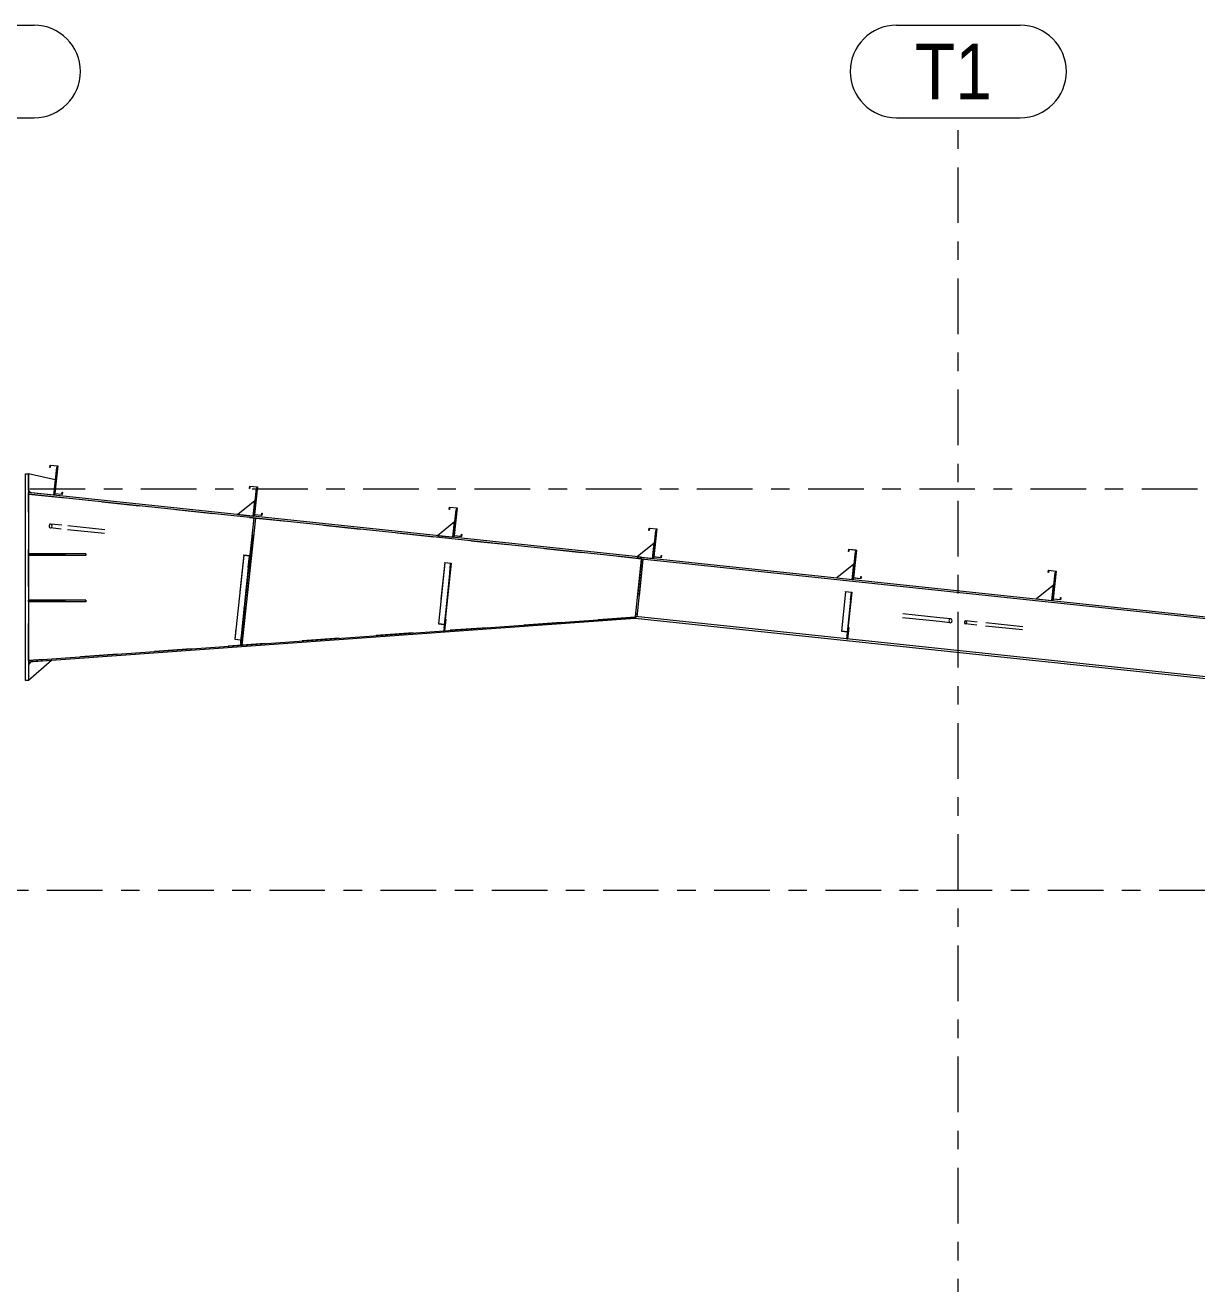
# Model space of a CAD drawing. Header units: millimetres. Extents: x -619 to 204, y -351 to 223.
# Drawn here: x -200.5 to -137.3, y -136.2 to -68.3 of the extents above; entities that cross this region are included whole.
import ezdxf

# ---------------------------------------------------------------- set-up
doc = ezdxf.new("R2010")
doc.units = ezdxf.units.MM
for name, pattern in [('XKITLINE00', [0]), ('XKITLINE02', [4, 2, -2]), ('XKITLINE03', [6, 3, -1, 1, -1])]:
    doc.linetypes.add(name, pattern=pattern)
doc.layers.add('Part', color=2, linetype='Continuous', lineweight=0)
doc.layers.add('S-grid', color=1, linetype='Continuous', lineweight=0)
doc.styles.add('ARIAL', font='ARIAL.TTF')

# ---------------------------------------------------------------- blocks, each defined once
blk = doc.blocks.new('*A83')
at = {"layer": 'Part'}
blk.add_hatch(color=3, dxfattribs=at).paths.add_polyline_path([(-198.512, -93.615), (-198.501, -93.506), (-198.486, -93.507), (-198.499, -93.632), (-198.913, -93.588), (-198.756, -92.095), (-199.14, -92.054), (-199.152, -92.163), (-199.167, -92.162), (-199.154, -92.038), (-198.739, -92.081), (-198.897, -93.575)], flags=17)
blk = doc.blocks.new('*A84')
at = {"layer": 'Part'}
blk.add_hatch(color=3, dxfattribs=at).paths.add_polyline_path([(-198.512, -93.615), (-198.501, -93.506), (-198.486, -93.507), (-198.499, -93.632), (-198.913, -93.588), (-198.756, -92.095), (-199.14, -92.054), (-199.152, -92.163), (-199.167, -92.162), (-199.154, -92.038), (-198.739, -92.081), (-198.897, -93.575)], flags=17)
blk = doc.blocks.new('*A85')
at = {"layer": 'Part'}
blk.add_hatch(color=3, dxfattribs=at).paths.add_polyline_path([(-187.739, -94.752), (-187.727, -94.642), (-187.712, -94.644), (-187.725, -94.768), (-188.14, -94.724), (-187.982, -93.231), (-188.367, -93.19), (-188.378, -93.3), (-188.393, -93.298), (-188.38, -93.174), (-187.966, -93.218), (-188.123, -94.711)], flags=17)
blk = doc.blocks.new('*A86')
at = {"layer": 'Part'}
blk.add_hatch(color=3, dxfattribs=at).paths.add_polyline_path([(-187.739, -94.752), (-187.727, -94.642), (-187.712, -94.644), (-187.725, -94.768), (-188.14, -94.724), (-187.982, -93.231), (-188.367, -93.19), (-188.378, -93.3), (-188.393, -93.298), (-188.38, -93.174), (-187.966, -93.218), (-188.123, -94.711)], flags=17)
blk = doc.blocks.new('*A87')
at = {"layer": 'Part'}
blk.add_hatch(color=3, dxfattribs=at).paths.add_polyline_path([(-176.965, -95.888), (-176.954, -95.778), (-176.939, -95.78), (-176.952, -95.904), (-177.366, -95.861), (-177.209, -94.367), (-177.593, -94.327), (-177.605, -94.436), (-177.62, -94.435), (-177.607, -94.31), (-177.192, -94.354), (-177.35, -95.847)], flags=17)
blk = doc.blocks.new('*A88')
at = {"layer": 'Part'}
blk.add_hatch(color=3, dxfattribs=at).paths.add_polyline_path([(-176.965, -95.888), (-176.954, -95.778), (-176.939, -95.78), (-176.952, -95.904), (-177.366, -95.861), (-177.209, -94.367), (-177.593, -94.327), (-177.605, -94.436), (-177.62, -94.435), (-177.607, -94.31), (-177.192, -94.354), (-177.35, -95.847)], flags=17)
blk = doc.blocks.new('*A89')
at = {"layer": 'Part'}
blk.add_hatch(color=3, dxfattribs=at).paths.add_polyline_path([(-166.192, -97.024), (-166.18, -96.915), (-166.165, -96.916), (-166.178, -97.041), (-166.593, -96.997), (-166.435, -95.504), (-166.82, -95.463), (-166.831, -95.572), (-166.846, -95.571), (-166.833, -95.447), (-166.419, -95.49), (-166.576, -96.984)], flags=17)
blk = doc.blocks.new('*A90')
at = {"layer": 'Part'}
blk.add_hatch(color=3, dxfattribs=at).paths.add_polyline_path([(-166.192, -97.024), (-166.18, -96.915), (-166.165, -96.916), (-166.178, -97.041), (-166.593, -96.997), (-166.435, -95.504), (-166.82, -95.463), (-166.831, -95.572), (-166.846, -95.571), (-166.833, -95.447), (-166.419, -95.49), (-166.576, -96.984)], flags=17)
blk = doc.blocks.new('*A91')
at = {"layer": 'Part'}
blk.add_hatch(color=3, dxfattribs=at).paths.add_polyline_path([(-155.418, -98.161), (-155.406, -98.051), (-155.392, -98.053), (-155.405, -98.177), (-155.819, -98.133), (-155.662, -96.64), (-156.046, -96.599), (-156.058, -96.709), (-156.073, -96.707), (-156.059, -96.583), (-155.645, -96.627), (-155.803, -98.12)], flags=17)
blk = doc.blocks.new('*A92')
at = {"layer": 'Part'}
blk.add_hatch(color=3, dxfattribs=at).paths.add_polyline_path([(-155.418, -98.161), (-155.406, -98.051), (-155.392, -98.053), (-155.405, -98.177), (-155.819, -98.133), (-155.662, -96.64), (-156.046, -96.599), (-156.058, -96.709), (-156.073, -96.707), (-156.059, -96.583), (-155.645, -96.627), (-155.803, -98.12)], flags=17)
blk = doc.blocks.new('*A93')
at = {"layer": 'Part'}
blk.add_hatch(color=3, dxfattribs=at).paths.add_polyline_path([(-144.644, -99.297), (-144.633, -99.188), (-144.618, -99.189), (-144.631, -99.313), (-145.045, -99.27), (-144.888, -97.776), (-145.272, -97.736), (-145.284, -97.845), (-145.299, -97.844), (-145.286, -97.719), (-144.871, -97.763), (-145.029, -99.256)], flags=17)
blk = doc.blocks.new('*A94')
at = {"layer": 'Part'}
blk.add_hatch(color=3, dxfattribs=at).paths.add_polyline_path([(-144.644, -99.297), (-144.633, -99.188), (-144.618, -99.189), (-144.631, -99.313), (-145.045, -99.27), (-144.888, -97.776), (-145.272, -97.736), (-145.284, -97.845), (-145.299, -97.844), (-145.286, -97.719), (-144.871, -97.763), (-145.029, -99.256)], flags=17)
blk = doc.blocks.new('*A106')
at = {"layer": 'Part'}
blk.add_hatch(color=3, dxfattribs=at).paths.add_polyline_path([(-156.233, -98.881), (-156.231, -98.86), (-155.899, -98.895), (-155.944, -99.315), (-155.96, -99.314), (-155.918, -98.915)], flags=17)
blk = doc.blocks.new('*A107')
at = {"layer": 'Part'}
blk.add_hatch(color=3, dxfattribs=at).paths.add_polyline_path([(-188.707, -96.923), (-188.703, -96.891), (-188.372, -96.926), (-188.44, -97.571), (-188.457, -97.569), (-188.392, -96.956)], flags=17)
blk = doc.blocks.new('*A108')
at = {"layer": 'Part'}
blk.add_hatch(color=3, dxfattribs=at).paths.add_polyline_path([(-177.855, -97.321), (-177.853, -97.295), (-177.521, -97.33), (-177.576, -97.851), (-177.593, -97.849), (-177.54, -97.354)], flags=17)
blk = doc.blocks.new('*A647')
at = {"layer": 'S-grid', "color": 1, "linetype": 'XKITLINE03', "lineweight": 0}
blk.add_line((-290.252, -93.321), (-114.222, -93.321), dxfattribs=at)
blk = doc.blocks.new('*A648')
at = {"layer": 'S-grid', "color": 1, "linetype": 'XKITLINE03', "lineweight": 0}
blk.add_line((-559.32, -114.988), (26.403, -114.988), dxfattribs=at)
blk = doc.blocks.new('*A654')
at = {"layer": 'Part', "color": 7, "linetype": 'XKITLINE02', "lineweight": 0}
for p, q in [((-200.32, -102.588), (-200.32, -93.607)), ((-200.32, -93.607), (-167.246, -97.096)), ((-167.246, -97.096), (-167.578, -100.244)), ((-167.593, -100.245), (-200.32, -102.588))]:
    blk.add_line(p, q, dxfattribs=at)
at = {"layer": 'Part', "color": 2, "linetype": 'XKITLINE00', "lineweight": 0}
blk.add_line((-167.578, -100.244), (-167.593, -100.245), dxfattribs=at)
blk = doc.blocks.new('*A655')
at = {"layer": 'Part', "color": 2, "linetype": 'XKITLINE00', "lineweight": 0}
for p, q in [((-200.32, -93.607), (-200.312, -93.524)), ((-167.246, -97.096), (-200.32, -93.607)), ((-167.238, -97.013), (-200.312, -93.524)), ((-167.238, -97.013), (-167.246, -97.096))]:
    blk.add_line(p, q, dxfattribs=at)
blk = doc.blocks.new('*A656')
at = {"layer": 'Part', "color": 2, "linetype": 'XKITLINE00', "lineweight": 0}
for p, q in [((-200.32, -102.588), (-167.593, -100.245)), ((-167.587, -100.328), (-200.314, -102.671)), ((-167.593, -100.245), (-167.587, -100.328)), ((-200.32, -102.588), (-200.314, -102.671))]:
    blk.add_line(p, q, dxfattribs=at)
blk = doc.blocks.new('*A914')
at = {"layer": 'Part', "color": 7, "linetype": 'XKITLINE02', "lineweight": 0}
for p, q in [((-167.249, -97.121), (-167.576, -100.22)), ((-167.246, -97.096), (-167.238, -97.013)), ((-94.604, -104.674), (-94.953, -107.989)), ((-102.31, -107.213), (-102.641, -107.178)), ((-102.298, -107.105), (-102.63, -107.07))]:
    blk.add_line(p, q, dxfattribs=at)
at = {"layer": 'Part', "color": 2, "linetype": 'XKITLINE00', "lineweight": 0}
for p, q in [((-167.246, -97.096), (-167.249, -97.121)), ((-94.615, -104.782), (-167.249, -97.121)), ((-167.238, -97.013), (-94.604, -104.674)), ((-167.576, -100.22), (-167.587, -100.328)), ((-102.641, -107.178), (-167.587, -100.328)), ((-102.63, -107.07), (-167.576, -100.22)), ((-94.953, -107.989), (-102.31, -107.213)), ((-94.942, -107.881), (-102.298, -107.105))]:
    blk.add_line(p, q, dxfattribs=at)
blk = doc.blocks.new('*A921')
at = {"layer": 'Part', "color": 2, "linetype": 'XKITLINE00', "lineweight": 0}
for p, q in [((-199.167, -92.162), (-199.154, -92.038)), ((-199.152, -92.163), (-199.167, -92.162)), ((-199.154, -92.038), (-198.739, -92.081)), ((-199.14, -92.054), (-199.152, -92.163)), ((-198.756, -92.095), (-199.14, -92.054)), ((-198.913, -93.588), (-198.756, -92.095)), ((-198.739, -92.081), (-198.897, -93.575)), ((-198.499, -93.632), (-198.913, -93.588)), ((-198.897, -93.575), (-198.512, -93.615)), ((-198.512, -93.615), (-198.501, -93.506)), ((-198.501, -93.506), (-198.486, -93.507)), ((-198.486, -93.507), (-198.499, -93.632))]:
    blk.add_line(p, q, dxfattribs=at)
blk = doc.blocks.new('*A922')
at = {"layer": 'Part', "color": 2, "linetype": 'XKITLINE00', "lineweight": 0}
for p, q in [((-199.167, -92.162), (-199.154, -92.038)), ((-199.152, -92.163), (-199.167, -92.162)), ((-199.154, -92.038), (-198.739, -92.081)), ((-199.14, -92.054), (-199.152, -92.163)), ((-198.756, -92.095), (-199.14, -92.054)), ((-198.913, -93.588), (-198.756, -92.095)), ((-198.739, -92.081), (-198.897, -93.575)), ((-198.499, -93.632), (-198.913, -93.588)), ((-198.897, -93.575), (-198.512, -93.615)), ((-198.512, -93.615), (-198.501, -93.506)), ((-198.501, -93.506), (-198.486, -93.507)), ((-198.486, -93.507), (-198.499, -93.632))]:
    blk.add_line(p, q, dxfattribs=at)
blk = doc.blocks.new('*A923')
at = {"layer": 'Part', "color": 2, "linetype": 'XKITLINE00', "lineweight": 0}
for p, q in [((-188.393, -93.298), (-188.38, -93.174)), ((-188.378, -93.3), (-188.393, -93.298)), ((-188.38, -93.174), (-187.966, -93.218)), ((-188.367, -93.19), (-188.378, -93.3)), ((-187.982, -93.231), (-188.367, -93.19)), ((-188.14, -94.724), (-187.982, -93.231)), ((-187.966, -93.218), (-188.123, -94.711)), ((-187.725, -94.768), (-188.14, -94.724)), ((-188.123, -94.711), (-187.739, -94.752)), ((-187.739, -94.752), (-187.727, -94.642)), ((-187.727, -94.642), (-187.712, -94.644)), ((-187.712, -94.644), (-187.725, -94.768))]:
    blk.add_line(p, q, dxfattribs=at)
blk = doc.blocks.new('*A924')
at = {"layer": 'Part', "color": 2, "linetype": 'XKITLINE00', "lineweight": 0}
for p, q in [((-188.393, -93.298), (-188.38, -93.174)), ((-188.378, -93.3), (-188.393, -93.298)), ((-188.38, -93.174), (-187.966, -93.218)), ((-188.367, -93.19), (-188.378, -93.3)), ((-187.982, -93.231), (-188.367, -93.19)), ((-188.14, -94.724), (-187.982, -93.231)), ((-187.966, -93.218), (-188.123, -94.711)), ((-187.725, -94.768), (-188.14, -94.724)), ((-188.123, -94.711), (-187.739, -94.752)), ((-187.739, -94.752), (-187.727, -94.642)), ((-187.727, -94.642), (-187.712, -94.644)), ((-187.712, -94.644), (-187.725, -94.768))]:
    blk.add_line(p, q, dxfattribs=at)
blk = doc.blocks.new('*A925')
at = {"layer": 'Part', "color": 2, "linetype": 'XKITLINE00', "lineweight": 0}
for p, q in [((-177.62, -94.435), (-177.607, -94.31)), ((-177.607, -94.31), (-177.192, -94.354)), ((-177.593, -94.327), (-177.605, -94.436)), ((-177.209, -94.367), (-177.593, -94.327)), ((-177.366, -95.861), (-177.209, -94.367)), ((-177.192, -94.354), (-177.35, -95.847)), ((-177.605, -94.436), (-177.62, -94.435)), ((-176.965, -95.888), (-176.954, -95.778)), ((-176.954, -95.778), (-176.939, -95.78)), ((-176.939, -95.78), (-176.952, -95.904)), ((-176.952, -95.904), (-177.366, -95.861)), ((-177.35, -95.847), (-176.965, -95.888))]:
    blk.add_line(p, q, dxfattribs=at)
blk = doc.blocks.new('*A926')
at = {"layer": 'Part', "color": 2, "linetype": 'XKITLINE00', "lineweight": 0}
for p, q in [((-177.62, -94.435), (-177.607, -94.31)), ((-177.607, -94.31), (-177.192, -94.354)), ((-177.593, -94.327), (-177.605, -94.436)), ((-177.209, -94.367), (-177.593, -94.327)), ((-177.366, -95.861), (-177.209, -94.367)), ((-177.192, -94.354), (-177.35, -95.847)), ((-177.605, -94.436), (-177.62, -94.435)), ((-176.965, -95.888), (-176.954, -95.778)), ((-176.954, -95.778), (-176.939, -95.78)), ((-176.939, -95.78), (-176.952, -95.904)), ((-176.952, -95.904), (-177.366, -95.861)), ((-177.35, -95.847), (-176.965, -95.888))]:
    blk.add_line(p, q, dxfattribs=at)
blk = doc.blocks.new('*A927')
at = {"layer": 'Part', "color": 2, "linetype": 'XKITLINE00', "lineweight": 0}
for p, q in [((-166.846, -95.571), (-166.833, -95.447)), ((-166.831, -95.572), (-166.846, -95.571)), ((-166.833, -95.447), (-166.419, -95.49)), ((-166.82, -95.463), (-166.831, -95.572)), ((-166.435, -95.504), (-166.82, -95.463)), ((-166.593, -96.997), (-166.435, -95.504)), ((-166.419, -95.49), (-166.576, -96.984)), ((-166.178, -97.041), (-166.593, -96.997)), ((-166.576, -96.984), (-166.192, -97.024)), ((-166.192, -97.024), (-166.18, -96.915)), ((-166.18, -96.915), (-166.165, -96.916)), ((-166.165, -96.916), (-166.178, -97.041))]:
    blk.add_line(p, q, dxfattribs=at)
blk = doc.blocks.new('*A928')
at = {"layer": 'Part', "color": 2, "linetype": 'XKITLINE00', "lineweight": 0}
for p, q in [((-166.846, -95.571), (-166.833, -95.447)), ((-166.831, -95.572), (-166.846, -95.571)), ((-166.833, -95.447), (-166.419, -95.49)), ((-166.82, -95.463), (-166.831, -95.572)), ((-166.435, -95.504), (-166.82, -95.463)), ((-166.593, -96.997), (-166.435, -95.504)), ((-166.419, -95.49), (-166.576, -96.984)), ((-166.178, -97.041), (-166.593, -96.997)), ((-166.576, -96.984), (-166.192, -97.024)), ((-166.192, -97.024), (-166.18, -96.915)), ((-166.18, -96.915), (-166.165, -96.916)), ((-166.165, -96.916), (-166.178, -97.041))]:
    blk.add_line(p, q, dxfattribs=at)
blk = doc.blocks.new('*A929')
at = {"layer": 'Part', "color": 2, "linetype": 'XKITLINE00', "lineweight": 0}
for p, q in [((-156.073, -96.707), (-156.059, -96.583)), ((-156.058, -96.709), (-156.073, -96.707)), ((-156.059, -96.583), (-155.645, -96.627)), ((-156.046, -96.599), (-156.058, -96.709)), ((-155.662, -96.64), (-156.046, -96.599)), ((-155.819, -98.133), (-155.662, -96.64)), ((-155.645, -96.627), (-155.803, -98.12)), ((-155.405, -98.177), (-155.819, -98.133)), ((-155.803, -98.12), (-155.418, -98.161)), ((-155.418, -98.161), (-155.406, -98.051)), ((-155.406, -98.051), (-155.392, -98.053)), ((-155.392, -98.053), (-155.405, -98.177))]:
    blk.add_line(p, q, dxfattribs=at)
blk = doc.blocks.new('*A930')
at = {"layer": 'Part', "color": 2, "linetype": 'XKITLINE00', "lineweight": 0}
for p, q in [((-156.073, -96.707), (-156.059, -96.583)), ((-156.058, -96.709), (-156.073, -96.707)), ((-156.059, -96.583), (-155.645, -96.627)), ((-156.046, -96.599), (-156.058, -96.709)), ((-155.662, -96.64), (-156.046, -96.599)), ((-155.819, -98.133), (-155.662, -96.64)), ((-155.645, -96.627), (-155.803, -98.12)), ((-155.405, -98.177), (-155.819, -98.133)), ((-155.803, -98.12), (-155.418, -98.161)), ((-155.418, -98.161), (-155.406, -98.051)), ((-155.406, -98.051), (-155.392, -98.053)), ((-155.392, -98.053), (-155.405, -98.177))]:
    blk.add_line(p, q, dxfattribs=at)
blk = doc.blocks.new('*A931')
at = {"layer": 'Part', "color": 2, "linetype": 'XKITLINE00', "lineweight": 0}
for p, q in [((-145.299, -97.844), (-145.286, -97.719)), ((-145.286, -97.719), (-144.871, -97.763)), ((-145.272, -97.736), (-145.284, -97.845)), ((-144.888, -97.776), (-145.272, -97.736)), ((-145.045, -99.27), (-144.888, -97.776)), ((-144.871, -97.763), (-145.029, -99.256)), ((-145.284, -97.845), (-145.299, -97.844)), ((-144.644, -99.297), (-144.633, -99.188)), ((-144.633, -99.188), (-144.618, -99.189)), ((-144.618, -99.189), (-144.631, -99.313)), ((-144.631, -99.313), (-145.045, -99.27)), ((-145.029, -99.256), (-144.644, -99.297))]:
    blk.add_line(p, q, dxfattribs=at)
blk = doc.blocks.new('*A932')
at = {"layer": 'Part', "color": 2, "linetype": 'XKITLINE00', "lineweight": 0}
for p, q in [((-145.299, -97.844), (-145.286, -97.719)), ((-145.286, -97.719), (-144.871, -97.763)), ((-145.272, -97.736), (-145.284, -97.845)), ((-144.888, -97.776), (-145.272, -97.736)), ((-145.045, -99.27), (-144.888, -97.776)), ((-144.871, -97.763), (-145.029, -99.256)), ((-145.284, -97.845), (-145.299, -97.844)), ((-144.644, -99.297), (-144.633, -99.188)), ((-144.633, -99.188), (-144.618, -99.189)), ((-144.618, -99.189), (-144.631, -99.313)), ((-144.631, -99.313), (-145.045, -99.27)), ((-145.029, -99.256), (-144.644, -99.297))]:
    blk.add_line(p, q, dxfattribs=at)
blk = doc.blocks.new('*A933')
at = {"layer": 'S-grid', "color": 1, "linetype": 'XKITLINE03', "lineweight": 0}
blk.add_line((-150.154, -204.969), (-150.154, -73.295), dxfattribs=at)
at = {"layer": 'S-grid', "color": 3, "style": 'ARIAL', "width": 0.85}
blk.add_text('T1', height=3, dxfattribs=at).set_placement((-152.488, -72.295))
blk = doc.blocks.new('*A935')
at = {"layer": 'S-grid', "color": 1, "linetype": 'XKITLINE00', "lineweight": 0}
for p, q in [((-204.459, -68.295), (-200.015, -68.295)), ((-204.459, -73.295), (-200.015, -73.295))]:
    blk.add_line(p, q, dxfattribs=at)
for centre, start, end in [((-204.459, -70.795), 90, 270), ((-200.015, -70.795), 270, 90)]:
    blk.add_arc(centre, 2.5, start, end, dxfattribs=at)
blk = doc.blocks.new('*A946')
at = {"layer": 'Part', "color": 7, "linetype": 'XKITLINE02', "lineweight": 0}
for p, q in [((-200.32, -99.421), (-200.32, -99.337)), ((-200.32, -99.337), (-197.22, -99.337)), ((-197.22, -99.421), (-200.32, -99.421)), ((-200.195, -99.421), (-200.195, -99.337)), ((-200.154, -99.421), (-200.154, -99.337)), ((-197.22, -99.421), (-197.22, -99.337))]:
    blk.add_line(p, q, dxfattribs=at)
blk = doc.blocks.new('*A947')
at = {"layer": 'Part', "color": 7, "linetype": 'XKITLINE02', "lineweight": 0}
for p, q in [((-200.32, -96.921), (-200.32, -96.837)), ((-200.32, -96.837), (-197.22, -96.837)), ((-197.22, -96.921), (-200.32, -96.921)), ((-200.195, -96.921), (-200.195, -96.837)), ((-200.154, -96.921), (-200.154, -96.837)), ((-197.22, -96.921), (-197.22, -96.837))]:
    blk.add_line(p, q, dxfattribs=at)
blk = doc.blocks.new('*A948')
at = {"layer": 'Part', "color": 2, "linetype": 'XKITLINE00', "lineweight": 0}
for p, q in [((-197.22, -99.337), (-200.32, -99.337)), ((-197.22, -99.421), (-200.32, -99.421)), ((-200.154, -99.421), (-200.154, -99.337)), ((-197.22, -99.337), (-197.22, -99.421))]:
    blk.add_line(p, q, dxfattribs=at)
at = {"layer": 'Part', "color": 7, "linetype": 'XKITLINE02', "lineweight": 0}
for p, q in [((-200.32, -99.337), (-200.32, -99.421)), ((-200.195, -99.421), (-200.195, -99.337))]:
    blk.add_line(p, q, dxfattribs=at)
blk = doc.blocks.new('*A949')
at = {"layer": 'Part', "color": 2, "linetype": 'XKITLINE00', "lineweight": 0}
for p, q in [((-197.22, -96.837), (-200.32, -96.837)), ((-197.22, -96.921), (-200.32, -96.921)), ((-200.154, -96.921), (-200.154, -96.837)), ((-197.22, -96.837), (-197.22, -96.921))]:
    blk.add_line(p, q, dxfattribs=at)
at = {"layer": 'Part', "color": 7, "linetype": 'XKITLINE02', "lineweight": 0}
for p, q in [((-200.32, -96.837), (-200.32, -96.921)), ((-200.195, -96.921), (-200.195, -96.837))]:
    blk.add_line(p, q, dxfattribs=at)
blk = doc.blocks.new('*A965')
at = {"layer": 'Part', "color": 7, "linetype": 'XKITLINE02', "lineweight": 0}
for p, q in [((-151.174, -100.488), (-153.501, -100.242)), ((-151.152, -100.281), (-153.479, -100.035))]:
    blk.add_line(p, q, dxfattribs=at)
at = {"layer": 'Part', "color": 2, "linetype": 'XKITLINE00', "lineweight": 0}
for p, q in [((-150.583, -100.55), (-151.174, -100.488)), ((-150.561, -100.343), (-151.152, -100.281)), ((-150.636, -100.387), (-150.653, -100.438)), ((-150.653, -100.438), (-150.647, -100.491)), ((-150.647, -100.491), (-150.622, -100.532)), ((-150.603, -100.353), (-150.636, -100.387)), ((-150.622, -100.532), (-150.583, -100.55)), ((-150.561, -100.343), (-150.603, -100.353)), ((-150.583, -100.55), (-150.54, -100.541)), ((-150.522, -100.361), (-150.561, -100.343)), ((-150.54, -100.541), (-150.507, -100.506)), ((-150.496, -100.402), (-150.522, -100.361)), ((-150.507, -100.506), (-150.49, -100.455)), ((-150.49, -100.455), (-150.496, -100.402))]:
    blk.add_line(p, q, dxfattribs=at)
blk = doc.blocks.new('*A976')
at = {"layer": 'Part', "color": 2, "linetype": 'XKITLINE00', "lineweight": 0}
for p, q in [((-199.19, -95.266), (-199.207, -95.317)), ((-199.207, -95.317), (-199.201, -95.37)), ((-199.201, -95.37), (-199.176, -95.411)), ((-199.157, -95.231), (-199.19, -95.266)), ((-199.176, -95.411), (-199.136, -95.429)), ((-199.115, -95.222), (-199.157, -95.231)), ((-199.136, -95.429), (-199.094, -95.419)), ((-198.545, -95.491), (-199.136, -95.429)), ((-198.523, -95.284), (-199.115, -95.222)), ((-199.076, -95.24), (-199.115, -95.222)), ((-199.094, -95.419), (-199.061, -95.384)), ((-199.05, -95.281), (-199.076, -95.24)), ((-199.061, -95.384), (-199.044, -95.334)), ((-199.044, -95.334), (-199.05, -95.281))]:
    blk.add_line(p, q, dxfattribs=at)
at = {"layer": 'Part', "color": 7, "linetype": 'XKITLINE02', "lineweight": 0}
for p, q in [((-196.218, -95.737), (-198.545, -95.491)), ((-196.197, -95.529), (-198.523, -95.284))]:
    blk.add_line(p, q, dxfattribs=at)
blk = doc.blocks.new('*A977')
at = {"layer": 'Part', "color": 2, "linetype": 'XKITLINE00', "lineweight": 0}
for p, q in [((-149.795, -100.469), (-149.82, -100.526)), ((-149.82, -100.526), (-149.808, -100.586)), ((-149.748, -100.45), (-149.795, -100.469)), ((-149.137, -100.514), (-149.748, -100.45)), ((-149.705, -100.479), (-149.748, -100.45)), ((-149.718, -100.596), (-149.693, -100.539)), ((-149.693, -100.539), (-149.705, -100.479)), ((-149.808, -100.586), (-149.765, -100.615)), ((-149.765, -100.615), (-149.718, -100.596)), ((-149.154, -100.68), (-149.765, -100.615))]:
    blk.add_line(p, q, dxfattribs=at)
at = {"layer": 'Part', "color": 7, "linetype": 'XKITLINE02', "lineweight": 0}
for p, q in [((-146.678, -100.773), (-149.137, -100.514)), ((-146.695, -100.939), (-149.154, -100.68))]:
    blk.add_line(p, q, dxfattribs=at)
blk = doc.blocks.new('*A1002')
at = {"layer": 'S-grid', "color": 1, "linetype": 'XKITLINE00', "lineweight": 0}
for p, q in [((-153.488, -68.295), (-146.819, -68.295)), ((-153.488, -73.295), (-146.819, -73.295))]:
    blk.add_line(p, q, dxfattribs=at)
for centre, start, end in [((-153.488, -70.795), 90, 270), ((-146.819, -70.795), 270, 90)]:
    blk.add_arc(centre, 2.5, start, end, dxfattribs=at)
blk = doc.blocks.new('*A1003')
at = {"layer": 'Part', "color": 2, "linetype": 'XKITLINE00', "lineweight": 0}
for p, q in [((-198.876, -92.838), (-200.32, -92.504)), ((-200.196, -93.536), (-200.32, -93.398))]:
    blk.add_line(p, q, dxfattribs=at)
at = {"layer": 'Part', "color": 7, "linetype": 'XKITLINE02', "lineweight": 0}
for p, q in [((-200.32, -93.398), (-200.32, -92.504)), ((-198.876, -92.838), (-198.963, -93.666)), ((-198.963, -93.666), (-200.196, -93.536))]:
    blk.add_line(p, q, dxfattribs=at)
blk = doc.blocks.new('*A1004')
at = {"layer": 'Part', "color": 7, "linetype": 'XKITLINE02', "lineweight": 0}
for p, q in [((-177.853, -97.295), (-178.203, -100.615)), ((-177.54, -97.354), (-177.909, -100.849)), ((-177.892, -100.85), (-177.521, -97.33)), ((-178.203, -100.615), (-177.888, -100.648)), ((-178.202, -100.605), (-177.87, -100.64)), ((-177.909, -100.849), (-177.892, -100.85))]:
    blk.add_line(p, q, dxfattribs=at)
blk = doc.blocks.new('*A1005')
at = {"layer": 'Part', "color": 7, "linetype": 'XKITLINE02', "lineweight": 0}
for p, q in [((-167.249, -97.121), (-167.576, -100.22)), ((-167.166, -97.129), (-167.493, -100.229)), ((-167.249, -97.121), (-167.166, -97.129)), ((-167.262, -97.245), (-167.179, -97.254)), ((-167.493, -100.229), (-167.576, -100.22)), ((-167.48, -100.104), (-167.563, -100.096))]:
    blk.add_line(p, q, dxfattribs=at)
blk = doc.blocks.new('*A1006')
at = {"layer": 'Part', "color": 2, "linetype": 'XKITLINE00', "lineweight": 0}
for p, q in [((-156.233, -98.881), (-156.457, -101)), ((-156.233, -98.881), (-156.231, -98.86)), ((-155.918, -98.915), (-156.233, -98.881)), ((-156.231, -98.86), (-155.899, -98.895)), ((-155.899, -98.895), (-156.128, -101.062)), ((-155.96, -99.314), (-155.918, -98.915)), ((-155.96, -99.314), (-156.168, -101.282)), ((-155.944, -99.315), (-155.96, -99.314)), ((-156.457, -101), (-156.142, -101.033)), ((-156.168, -101.282), (-156.151, -101.284))]:
    blk.add_line(p, q, dxfattribs=at)
at = {"layer": 'Part', "color": 7, "linetype": 'XKITLINE02', "lineweight": 0}
for p, q in [((-156.455, -100.987), (-156.124, -101.022)), ((-156.128, -101.062), (-156.151, -101.284))]:
    blk.add_line(p, q, dxfattribs=at)
blk = doc.blocks.new('*A1007')
at = {"layer": 'Part', "color": 7, "linetype": 'XKITLINE02', "lineweight": 0}
for p, q in [((-156.231, -98.86), (-156.457, -101)), ((-155.918, -98.915), (-156.168, -101.282)), ((-156.151, -101.284), (-155.899, -98.895)), ((-156.457, -101), (-156.142, -101.033)), ((-156.455, -100.987), (-156.124, -101.022)), ((-156.168, -101.282), (-156.151, -101.284))]:
    blk.add_line(p, q, dxfattribs=at)
blk = doc.blocks.new('*A1008')
at = {"layer": 'Part', "color": 2, "linetype": 'XKITLINE00', "lineweight": 0}
for p, q in [((-155.712, -96.72), (-155.869, -98.212)), ((-155.67, -96.725), (-155.712, -96.72)), ((-155.819, -98.133), (-155.828, -98.216))]:
    blk.add_line(p, q, dxfattribs=at)
at = {"layer": 'Part', "color": 7, "linetype": 'XKITLINE02', "lineweight": 0}
for p, q in [((-155.819, -98.133), (-155.67, -96.725)), ((-155.828, -98.216), (-155.869, -98.212))]:
    blk.add_line(p, q, dxfattribs=at)
blk = doc.blocks.new('*A1009')
at = {"layer": 'Part', "color": 2, "linetype": 'XKITLINE00', "lineweight": 0}
blk.add_line((-155.782, -97.383), (-156.698, -98.124), dxfattribs=at)
at = {"layer": 'Part', "color": 7, "linetype": 'XKITLINE02', "lineweight": 0}
for p, q in [((-155.869, -98.212), (-155.782, -97.383)), ((-156.698, -98.124), (-155.869, -98.212))]:
    blk.add_line(p, q, dxfattribs=at)
blk = doc.blocks.new('*A1010')
at = {"layer": 'Part', "color": 2, "linetype": 'XKITLINE00', "lineweight": 0}
for p, q in [((-156.166, -101.423), (-156.128, -101.062)), ((-156.059, -100.806), (-156.125, -101.428)), ((-156.101, -100.802), (-156.059, -100.806))]:
    blk.add_line(p, q, dxfattribs=at)
at = {"layer": 'Part', "color": 7, "linetype": 'XKITLINE02', "lineweight": 0}
for p, q in [((-156.128, -101.062), (-156.101, -100.802)), ((-156.125, -101.428), (-156.166, -101.423)), ((-156.153, -101.299), (-156.112, -101.304))]:
    blk.add_line(p, q, dxfattribs=at)
blk = doc.blocks.new('*A1011')
at = {"layer": 'Part', "color": 2, "linetype": 'XKITLINE00', "lineweight": 0}
for p, q in [((-167.576, -100.22), (-167.249, -97.121)), ((-167.166, -97.129), (-167.493, -100.229))]:
    blk.add_line(p, q, dxfattribs=at)
at = {"layer": 'Part', "color": 7, "linetype": 'XKITLINE02', "lineweight": 0}
for p, q in [((-167.249, -97.121), (-167.166, -97.129)), ((-167.262, -97.245), (-167.179, -97.254)), ((-167.576, -100.22), (-167.493, -100.229)), ((-167.563, -100.096), (-167.48, -100.104))]:
    blk.add_line(p, q, dxfattribs=at)
blk = doc.blocks.new('*A1012')
at = {"layer": 'Part', "color": 2, "linetype": 'XKITLINE00', "lineweight": 0}
for p, q in [((-188.707, -96.923), (-189.183, -101.437)), ((-188.372, -96.926), (-188.835, -101.32)), ((-188.707, -96.923), (-188.703, -96.891)), ((-188.392, -96.956), (-188.707, -96.923)), ((-188.703, -96.891), (-188.372, -96.926)), ((-188.457, -97.569), (-188.392, -96.956)), ((-188.457, -97.569), (-188.885, -101.632)), ((-188.457, -97.569), (-188.44, -97.571)), ((-189.183, -101.437), (-188.868, -101.47)), ((-188.885, -101.632), (-188.869, -101.634))]:
    blk.add_line(p, q, dxfattribs=at)
at = {"layer": 'Part', "color": 7, "linetype": 'XKITLINE02', "lineweight": 0}
for p, q in [((-189.182, -101.429), (-188.851, -101.464)), ((-188.869, -101.634), (-188.835, -101.32))]:
    blk.add_line(p, q, dxfattribs=at)
blk = doc.blocks.new('*A1013')
at = {"layer": 'Part', "color": 7, "linetype": 'XKITLINE02', "lineweight": 0}
for p, q in [((-156.101, -100.802), (-156.166, -101.423)), ((-156.125, -101.428), (-156.059, -100.806)), ((-156.059, -100.806), (-156.101, -100.802)), ((-156.166, -101.423), (-156.125, -101.428)), ((-156.153, -101.299), (-156.112, -101.304))]:
    blk.add_line(p, q, dxfattribs=at)
blk = doc.blocks.new('*A1014')
at = {"layer": 'Part', "color": 2, "linetype": 'XKITLINE00', "lineweight": 0}
for p, q in [((-177.259, -94.447), (-177.416, -95.939)), ((-177.218, -94.452), (-177.259, -94.447)), ((-177.366, -95.861), (-177.375, -95.944))]:
    blk.add_line(p, q, dxfattribs=at)
at = {"layer": 'Part', "color": 7, "linetype": 'XKITLINE02', "lineweight": 0}
for p, q in [((-177.366, -95.861), (-177.218, -94.452)), ((-177.375, -95.944), (-177.416, -95.939))]:
    blk.add_line(p, q, dxfattribs=at)
blk = doc.blocks.new('*A1015')
at = {"layer": 'Part', "color": 2, "linetype": 'XKITLINE00', "lineweight": 0}
blk.add_line((-177.329, -95.11), (-178.245, -95.852), dxfattribs=at)
at = {"layer": 'Part', "color": 7, "linetype": 'XKITLINE02', "lineweight": 0}
for p, q in [((-177.416, -95.939), (-177.329, -95.11)), ((-178.245, -95.852), (-177.416, -95.939))]:
    blk.add_line(p, q, dxfattribs=at)
blk = doc.blocks.new('*A1016')
at = {"layer": 'Part', "color": 2, "linetype": 'XKITLINE00', "lineweight": 0}
for p, q in [((-177.799, -100.366), (-177.864, -100.98)), ((-177.841, -100.361), (-177.799, -100.366)), ((-177.863, -100.574), (-177.906, -100.983))]:
    blk.add_line(p, q, dxfattribs=at)
at = {"layer": 'Part', "color": 7, "linetype": 'XKITLINE02', "lineweight": 0}
for p, q in [((-177.863, -100.574), (-177.841, -100.361)), ((-177.865, -100.987), (-177.906, -100.983)), ((-177.893, -100.859), (-177.852, -100.863)), ((-177.864, -100.98), (-177.865, -100.987))]:
    blk.add_line(p, q, dxfattribs=at)
blk = doc.blocks.new('*A1017')
at = {"layer": 'Part', "color": 7, "linetype": 'XKITLINE02', "lineweight": 0}
for p, q in [((-177.841, -100.361), (-177.906, -100.983)), ((-177.865, -100.987), (-177.799, -100.366)), ((-177.799, -100.366), (-177.841, -100.361)), ((-177.906, -100.983), (-177.865, -100.987)), ((-177.893, -100.859), (-177.852, -100.863))]:
    blk.add_line(p, q, dxfattribs=at)
blk = doc.blocks.new('*A1018')
at = {"layer": 'Part', "color": 2, "linetype": 'XKITLINE00', "lineweight": 0}
for p, q in [((-166.485, -95.584), (-166.643, -97.076)), ((-166.444, -95.588), (-166.485, -95.584)), ((-166.593, -96.997), (-166.601, -97.08))]:
    blk.add_line(p, q, dxfattribs=at)
at = {"layer": 'Part', "color": 7, "linetype": 'XKITLINE02', "lineweight": 0}
for p, q in [((-166.593, -96.997), (-166.444, -95.588)), ((-166.601, -97.08), (-166.643, -97.076))]:
    blk.add_line(p, q, dxfattribs=at)
blk = doc.blocks.new('*A1019')
at = {"layer": 'Part', "color": 2, "linetype": 'XKITLINE00', "lineweight": 0}
blk.add_line((-166.555, -96.247), (-167.472, -96.988), dxfattribs=at)
at = {"layer": 'Part', "color": 7, "linetype": 'XKITLINE02', "lineweight": 0}
for p, q in [((-166.643, -97.076), (-166.555, -96.247)), ((-167.472, -96.988), (-166.643, -97.076))]:
    blk.add_line(p, q, dxfattribs=at)
blk = doc.blocks.new('*A1021')
at = {"layer": 'Part', "color": 7, "linetype": 'XKITLINE02', "lineweight": 0}
for p, q in [((-188.703, -96.891), (-189.183, -101.437)), ((-188.392, -96.956), (-188.885, -101.632)), ((-188.869, -101.634), (-188.372, -96.926)), ((-189.183, -101.437), (-188.868, -101.47)), ((-189.182, -101.429), (-188.851, -101.464)), ((-188.885, -101.632), (-188.869, -101.634))]:
    blk.add_line(p, q, dxfattribs=at)
blk = doc.blocks.new('*A1022')
at = {"layer": 'Part', "color": 2, "linetype": 'XKITLINE00', "lineweight": 0}
for p, q in [((-188.033, -93.311), (-188.19, -94.803)), ((-187.991, -93.315), (-188.033, -93.311)), ((-188.14, -94.724), (-188.148, -94.807))]:
    blk.add_line(p, q, dxfattribs=at)
at = {"layer": 'Part', "color": 7, "linetype": 'XKITLINE02', "lineweight": 0}
for p, q in [((-188.14, -94.724), (-187.991, -93.315)), ((-188.148, -94.807), (-188.19, -94.803))]:
    blk.add_line(p, q, dxfattribs=at)
blk = doc.blocks.new('*A1023')
at = {"layer": 'Part', "color": 2, "linetype": 'XKITLINE00', "lineweight": 0}
blk.add_line((-188.103, -93.974), (-189.019, -94.715), dxfattribs=at)
at = {"layer": 'Part', "color": 7, "linetype": 'XKITLINE02', "lineweight": 0}
for p, q in [((-188.19, -94.803), (-188.103, -93.974)), ((-189.019, -94.715), (-188.19, -94.803))]:
    blk.add_line(p, q, dxfattribs=at)
blk = doc.blocks.new('*A1024')
at = {"layer": 'Part', "color": 2, "linetype": 'XKITLINE00', "lineweight": 0}
for p, q in [((-188.074, -94.899), (-188.798, -101.763)), ((-188.157, -94.89), (-188.372, -96.926)), ((-188.835, -101.32), (-188.883, -101.769))]:
    blk.add_line(p, q, dxfattribs=at)
at = {"layer": 'Part', "color": 7, "linetype": 'XKITLINE02', "lineweight": 0}
for p, q in [((-188.074, -94.899), (-188.157, -94.89)), ((-188.372, -96.926), (-188.835, -101.32)), ((-188.8, -101.778), (-188.883, -101.769)), ((-188.87, -101.645), (-188.787, -101.653)), ((-188.798, -101.763), (-188.8, -101.778))]:
    blk.add_line(p, q, dxfattribs=at)
blk = doc.blocks.new('*A1025')
at = {"layer": 'Part', "color": 7, "linetype": 'XKITLINE02', "lineweight": 0}
for p, q in [((-188.157, -94.89), (-188.883, -101.769)), ((-188.8, -101.778), (-188.074, -94.899)), ((-188.074, -94.899), (-188.157, -94.89)), ((-188.883, -101.769), (-188.8, -101.778)), ((-188.87, -101.645), (-188.787, -101.653))]:
    blk.add_line(p, q, dxfattribs=at)
blk = doc.blocks.new('*A1026')
at = {"layer": 'Part', "color": 2, "linetype": 'XKITLINE00', "lineweight": 0}
for p, q in [((-177.855, -97.321), (-178.203, -100.615)), ((-177.521, -97.33), (-177.863, -100.574)), ((-177.855, -97.321), (-177.853, -97.295)), ((-177.54, -97.354), (-177.855, -97.321)), ((-177.853, -97.295), (-177.521, -97.33)), ((-177.593, -97.849), (-177.54, -97.354)), ((-177.593, -97.849), (-177.909, -100.849)), ((-177.593, -97.849), (-177.576, -97.851)), ((-178.203, -100.615), (-177.888, -100.648)), ((-177.909, -100.849), (-177.892, -100.85))]:
    blk.add_line(p, q, dxfattribs=at)
at = {"layer": 'Part', "color": 7, "linetype": 'XKITLINE02', "lineweight": 0}
for p, q in [((-177.87, -100.64), (-178.202, -100.605)), ((-177.863, -100.574), (-177.892, -100.85))]:
    blk.add_line(p, q, dxfattribs=at)
blk = doc.blocks.new('*A1027')
at = {"layer": 'Part', "color": 2, "linetype": 'XKITLINE00', "lineweight": 0}
for p, q in [((-144.938, -97.857), (-145.096, -99.348)), ((-144.897, -97.861), (-144.938, -97.857)), ((-145.045, -99.27), (-145.054, -99.353))]:
    blk.add_line(p, q, dxfattribs=at)
at = {"layer": 'Part', "color": 7, "linetype": 'XKITLINE02', "lineweight": 0}
for p, q in [((-145.045, -99.27), (-144.897, -97.861)), ((-145.054, -99.353), (-145.096, -99.348))]:
    blk.add_line(p, q, dxfattribs=at)
blk = doc.blocks.new('*A1028')
at = {"layer": 'Part', "color": 2, "linetype": 'XKITLINE00', "lineweight": 0}
blk.add_line((-145.008, -98.52), (-145.924, -99.261), dxfattribs=at)
at = {"layer": 'Part', "color": 7, "linetype": 'XKITLINE02', "lineweight": 0}
for p, q in [((-145.096, -99.348), (-145.008, -98.52)), ((-145.924, -99.261), (-145.096, -99.348))]:
    blk.add_line(p, q, dxfattribs=at)
blk = doc.blocks.new('*A1035')
at = {"layer": 'Part', "color": 2, "linetype": 'XKITLINE00', "lineweight": 0}
for p, q in [((-200.487, -103.671), (-200.487, -92.504)), ((-200.487, -92.504), (-200.32, -92.504)), ((-200.32, -92.504), (-200.32, -103.671)), ((-200.32, -103.671), (-200.487, -103.671))]:
    blk.add_line(p, q, dxfattribs=at)
blk = doc.blocks.new('*A1036')
at = {"layer": 'Part', "color": 2, "linetype": 'XKITLINE00', "lineweight": 0}
for p, q in [((-198.806, -92.175), (-198.963, -93.666)), ((-198.765, -92.179), (-198.806, -92.175)), ((-198.913, -93.588), (-198.922, -93.671))]:
    blk.add_line(p, q, dxfattribs=at)
at = {"layer": 'Part', "color": 7, "linetype": 'XKITLINE02', "lineweight": 0}
for p, q in [((-198.913, -93.588), (-198.765, -92.179)), ((-198.922, -93.671), (-198.963, -93.666))]:
    blk.add_line(p, q, dxfattribs=at)
blk = doc.blocks.new('*A1037')
at = {"layer": 'Part', "color": 2, "linetype": 'XKITLINE00', "lineweight": 0}
for p, q in [((-199.073, -102.582), (-200.32, -103.671)), ((-200.196, -102.662), (-200.32, -102.796))]:
    blk.add_line(p, q, dxfattribs=at)
at = {"layer": 'Part', "color": 7, "linetype": 'XKITLINE02', "lineweight": 0}
for p, q in [((-199.073, -102.582), (-200.196, -102.662)), ((-200.32, -102.796), (-200.32, -103.671))]:
    blk.add_line(p, q, dxfattribs=at)

msp = doc.modelspace()

# ---------------------------------------------------------------- block references
at = {"lineweight": 0}
for name in ['*A935', '*A1002', '*A933', '*A647', '*A83', '*A84', '*A921', '*A922', '*A1036', '*A1035', '*A1003', '*A655', '*A654', '*A85', '*A86', '*A923', '*A924', '*A1022', '*A1023', '*A87', '*A88', '*A925', '*A926', '*A1024', '*A1025', '*A1015', '*A1014', '*A976', '*A89', '*A90', '*A927', '*A928', '*A1018', '*A1019', '*A947', '*A949', '*A1012', '*A1021', '*A107', '*A914', '*A1005', '*A1011', '*A91', '*A92', '*A929', '*A930', '*A1008', '*A1004', '*A1026', '*A108', '*A1009', '*A93', '*A94', '*A931', '*A932', '*A1027', '*A1006', '*A1007', '*A106', '*A1028', '*A946', '*A948', '*A656', '*A1016', '*A1017', '*A965', '*A977', '*A1010', '*A1013', '*A1037', '*A648']:
    msp.add_blockref(name, (0, 0), dxfattribs=at)

doc.saveas('drawing.dxf')
